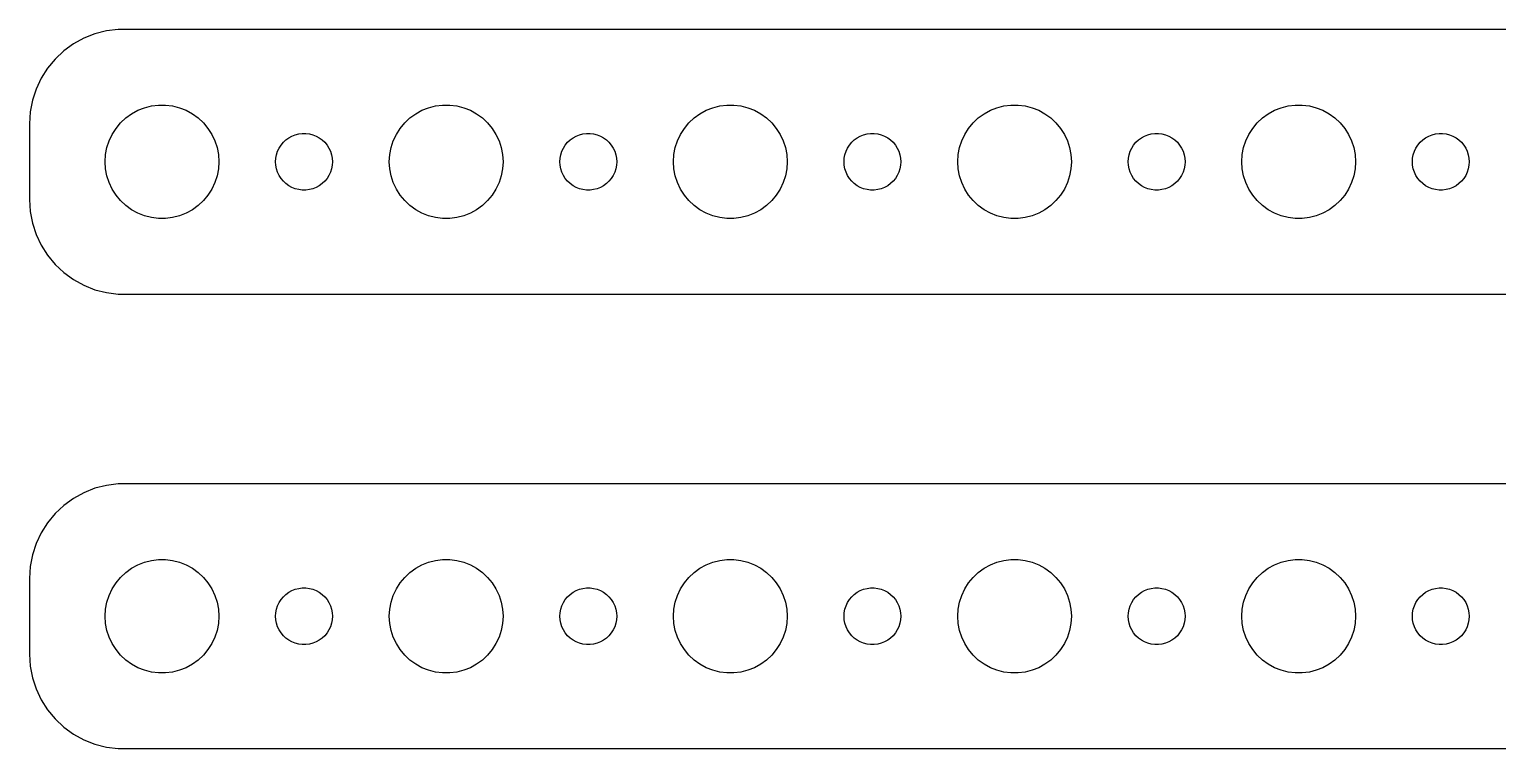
# Model space of a CAD drawing. Header units: metres. Extents: x -157 to 157, y 17 to 55.
# Drawn here: x -157 to -79.5, y 17 to 55 of the extents above; entities that cross this region are included whole.
import ezdxf

# ---------------------------------------------------------------- set-up
doc = ezdxf.new("R2010")
doc.units = ezdxf.units.M

msp = doc.modelspace()

# ---------------------------------------------------------------- linework, layer by layer
for p, q in [((-154.129, 54.5241), (-154.679, 54.2216)), ((-153.545, 54.7553), (-154.129, 54.5241)), ((-152.937, 54.9114), (-153.545, 54.7553)), ((-152.314, 54.9901), (-152.937, 54.9114)), ((152.314, 54.9901), (-152.314, 54.9901)), ((-155.187, 53.8526), (-155.645, 53.4227)), ((-154.679, 54.2216), (-155.187, 53.8526)), ((-156.045, 52.9389), (-156.382, 52.4088)), ((-155.645, 53.4227), (-156.045, 52.9389)), ((-156.382, 52.4088), (-156.649, 51.8406)), ((-156.843, 51.2434), (-156.961, 50.6267)), ((-156.649, 51.8406), (-156.843, 51.2434)), ((-156.961, 50.6267), (-157, 50)), ((-151.912, 50.3115), (-151.607, 50.533)), ((-151.607, 50.533), (-151.277, 50.7145)), ((-151.277, 50.7145), (-150.927, 50.8532)), ((-150.927, 50.8532), (-150.562, 50.9469)), ((-150.562, 50.9469), (-150.188, 50.9941)), ((-150.188, 50.9941), (-149.812, 50.9941)), ((-149.812, 50.9941), (-149.438, 50.9469)), ((-149.438, 50.9469), (-149.073, 50.8532)), ((-149.073, 50.8532), (-148.723, 50.7145)), ((-148.723, 50.7145), (-148.393, 50.533)), ((-148.393, 50.533), (-148.088, 50.3115)), ((-136.912, 50.3115), (-136.607, 50.533)), ((-136.607, 50.533), (-136.277, 50.7145)), ((-136.277, 50.7145), (-135.927, 50.8532)), ((-135.927, 50.8532), (-135.562, 50.9469)), ((-135.562, 50.9469), (-135.188, 50.9941)), ((-135.188, 50.9941), (-134.812, 50.9941)), ((-134.812, 50.9941), (-134.438, 50.9469)), ((-134.438, 50.9469), (-134.073, 50.8532)), ((-134.073, 50.8532), (-133.723, 50.7145)), ((-133.723, 50.7145), (-133.393, 50.533)), ((-133.393, 50.533), (-133.088, 50.3115)), ((-121.912, 50.3115), (-121.607, 50.533)), ((-121.607, 50.533), (-121.277, 50.7145)), ((-121.277, 50.7145), (-120.927, 50.8532)), ((-120.927, 50.8532), (-120.562, 50.9469)), ((-120.562, 50.9469), (-120.188, 50.9941)), ((-120.188, 50.9941), (-119.812, 50.9941)), ((-119.812, 50.9941), (-119.438, 50.9469)), ((-119.438, 50.9469), (-119.073, 50.8532)), ((-119.073, 50.8532), (-118.723, 50.7145)), ((-118.723, 50.7145), (-118.393, 50.533)), ((-118.393, 50.533), (-118.088, 50.3115)), ((-106.912, 50.3115), (-106.607, 50.533)), ((-106.607, 50.533), (-106.277, 50.7145)), ((-106.277, 50.7145), (-105.927, 50.8532)), ((-105.927, 50.8532), (-105.562, 50.9469)), ((-105.562, 50.9469), (-105.188, 50.9941)), ((-105.188, 50.9941), (-104.812, 50.9941)), ((-104.812, 50.9941), (-104.438, 50.9469)), ((-104.438, 50.9469), (-104.073, 50.8532)), ((-104.073, 50.8532), (-103.723, 50.7145)), ((-103.723, 50.7145), (-103.393, 50.533)), ((-103.393, 50.533), (-103.088, 50.3115)), ((-91.9123, 50.3115), (-91.6075, 50.533)), ((-91.6075, 50.533), (-91.2773, 50.7145)), ((-91.2773, 50.7145), (-90.927, 50.8532)), ((-90.927, 50.8532), (-90.5621, 50.9469)), ((-90.5621, 50.9469), (-90.1884, 50.9941)), ((-90.1884, 50.9941), (-89.8116, 50.9941)), ((-89.8116, 50.9941), (-89.4379, 50.9469)), ((-89.4379, 50.9469), (-89.073, 50.8532)), ((-89.073, 50.8532), (-88.7227, 50.7145)), ((-88.7227, 50.7145), (-88.3925, 50.533)), ((-88.3925, 50.533), (-88.0877, 50.3115)), ((-157, 50), (-157, 46)), ((-152.629, 49.4453), (-152.427, 49.7634)), ((-152.427, 49.7634), (-152.187, 50.0536)), ((-152.187, 50.0536), (-151.912, 50.3115)), ((-148.088, 50.3115), (-147.813, 50.0536)), ((-147.813, 50.0536), (-147.573, 49.7634)), ((-147.573, 49.7634), (-147.371, 49.4453)), ((-137.629, 49.4453), (-137.427, 49.7634)), ((-137.427, 49.7634), (-137.187, 50.0536)), ((-137.187, 50.0536), (-136.912, 50.3115)), ((-133.088, 50.3115), (-132.813, 50.0536)), ((-132.813, 50.0536), (-132.573, 49.7634)), ((-132.573, 49.7634), (-132.371, 49.4453)), ((-122.629, 49.4453), (-122.427, 49.7634)), ((-122.427, 49.7634), (-122.187, 50.0536)), ((-122.187, 50.0536), (-121.912, 50.3115)), ((-118.088, 50.3115), (-117.813, 50.0536)), ((-117.813, 50.0536), (-117.573, 49.7634)), ((-117.573, 49.7634), (-117.371, 49.4453)), ((-107.629, 49.4453), (-107.427, 49.7634)), ((-107.427, 49.7634), (-107.187, 50.0536)), ((-107.187, 50.0536), (-106.912, 50.3115)), ((-103.088, 50.3115), (-102.813, 50.0536)), ((-102.813, 50.0536), (-102.573, 49.7634)), ((-102.573, 49.7634), (-102.371, 49.4453)), ((-92.6289, 49.4453), (-92.427, 49.7634)), ((-92.427, 49.7634), (-92.1869, 50.0536)), ((-92.1869, 50.0536), (-91.9123, 50.3115)), ((-88.0877, 50.3115), (-87.8131, 50.0536)), ((-87.8131, 50.0536), (-87.573, 49.7634)), ((-87.573, 49.7634), (-87.3711, 49.4453)), ((-152.906, 48.7461), (-152.789, 49.1044)), ((-152.789, 49.1044), (-152.629, 49.4453)), ((-147.371, 49.4453), (-147.211, 49.1044)), ((-147.211, 49.1044), (-147.094, 48.7461)), ((-143.814, 48.7226), (-143.714, 48.8817)), ((-143.714, 48.8817), (-143.593, 49.0268)), ((-143.593, 49.0268), (-143.456, 49.1558)), ((-143.456, 49.1558), (-143.304, 49.2665)), ((-143.304, 49.2665), (-143.139, 49.3572)), ((-143.139, 49.3572), (-142.964, 49.4266)), ((-142.964, 49.4266), (-142.781, 49.4734)), ((-142.781, 49.4734), (-142.594, 49.497)), ((-142.594, 49.497), (-142.406, 49.497)), ((-142.406, 49.497), (-142.219, 49.4734)), ((-142.219, 49.4734), (-142.036, 49.4266)), ((-142.036, 49.4266), (-141.861, 49.3572)), ((-141.861, 49.3572), (-141.696, 49.2665)), ((-141.696, 49.2665), (-141.544, 49.1558)), ((-141.544, 49.1558), (-141.407, 49.0268)), ((-141.407, 49.0268), (-141.286, 48.8817)), ((-141.286, 48.8817), (-141.186, 48.7226)), ((-137.906, 48.7461), (-137.789, 49.1044)), ((-137.789, 49.1044), (-137.629, 49.4453)), ((-132.371, 49.4453), (-132.211, 49.1044)), ((-132.211, 49.1044), (-132.094, 48.7461)), ((-128.814, 48.7226), (-128.714, 48.8817)), ((-128.714, 48.8817), (-128.593, 49.0268)), ((-128.593, 49.0268), (-128.456, 49.1558)), ((-128.456, 49.1558), (-128.304, 49.2665)), ((-128.304, 49.2665), (-128.139, 49.3572)), ((-128.139, 49.3572), (-127.964, 49.4266)), ((-127.964, 49.4266), (-127.781, 49.4734)), ((-127.781, 49.4734), (-127.594, 49.497)), ((-127.594, 49.497), (-127.406, 49.497)), ((-127.406, 49.497), (-127.219, 49.4734)), ((-127.219, 49.4734), (-127.036, 49.4266)), ((-127.036, 49.4266), (-126.861, 49.3572)), ((-126.861, 49.3572), (-126.696, 49.2665)), ((-126.696, 49.2665), (-126.544, 49.1558)), ((-126.544, 49.1558), (-126.407, 49.0268)), ((-126.407, 49.0268), (-126.286, 48.8817)), ((-126.286, 48.8817), (-126.186, 48.7226)), ((-122.906, 48.7461), (-122.789, 49.1044)), ((-122.789, 49.1044), (-122.629, 49.4453)), ((-117.371, 49.4453), (-117.211, 49.1044)), ((-117.211, 49.1044), (-117.094, 48.7461)), ((-113.814, 48.7226), (-113.714, 48.8817)), ((-113.714, 48.8817), (-113.593, 49.0268)), ((-113.593, 49.0268), (-113.456, 49.1558)), ((-113.456, 49.1558), (-113.304, 49.2665)), ((-113.304, 49.2665), (-113.139, 49.3572)), ((-113.139, 49.3572), (-112.964, 49.4266)), ((-112.964, 49.4266), (-112.781, 49.4734)), ((-112.781, 49.4734), (-112.594, 49.497)), ((-112.594, 49.497), (-112.406, 49.497)), ((-112.406, 49.497), (-112.219, 49.4734)), ((-112.219, 49.4734), (-112.036, 49.4266)), ((-112.036, 49.4266), (-111.861, 49.3572)), ((-111.861, 49.3572), (-111.696, 49.2665)), ((-111.696, 49.2665), (-111.544, 49.1558)), ((-111.544, 49.1558), (-111.407, 49.0268)), ((-111.407, 49.0268), (-111.286, 48.8817)), ((-111.286, 48.8817), (-111.186, 48.7226)), ((-107.906, 48.7461), (-107.789, 49.1044)), ((-107.789, 49.1044), (-107.629, 49.4453)), ((-102.371, 49.4453), (-102.211, 49.1044)), ((-102.211, 49.1044), (-102.094, 48.7461)), ((-98.8145, 48.7226), (-98.7135, 48.8817)), ((-98.7135, 48.8817), (-98.5934, 49.0268)), ((-98.5934, 49.0268), (-98.4561, 49.1558)), ((-98.4561, 49.1558), (-98.3037, 49.2665)), ((-98.3037, 49.2665), (-98.1387, 49.3572)), ((-98.1387, 49.3572), (-97.9635, 49.4266)), ((-97.9635, 49.4266), (-97.7811, 49.4734)), ((-97.7811, 49.4734), (-97.5942, 49.497)), ((-97.5942, 49.497), (-97.4058, 49.497)), ((-97.4058, 49.497), (-97.2189, 49.4734)), ((-97.2189, 49.4734), (-97.0365, 49.4266)), ((-97.0365, 49.4266), (-96.8613, 49.3572)), ((-96.8613, 49.3572), (-96.6963, 49.2665)), ((-96.6963, 49.2665), (-96.5439, 49.1558)), ((-96.5439, 49.1558), (-96.4065, 49.0268)), ((-96.4065, 49.0268), (-96.2865, 48.8817)), ((-96.2865, 48.8817), (-96.1855, 48.7226)), ((-92.9057, 48.7461), (-92.7893, 49.1044)), ((-92.7893, 49.1044), (-92.6289, 49.4453)), ((-87.3711, 49.4453), (-87.2107, 49.1044)), ((-87.2107, 49.1044), (-87.0943, 48.7461)), ((-83.8145, 48.7226), (-83.7135, 48.8817)), ((-83.7135, 48.8817), (-83.5934, 49.0268)), ((-83.5934, 49.0268), (-83.4561, 49.1558)), ((-83.4561, 49.1558), (-83.3037, 49.2665)), ((-83.3037, 49.2665), (-83.1387, 49.3572)), ((-83.1387, 49.3572), (-82.9635, 49.4266)), ((-82.9635, 49.4266), (-82.7811, 49.4734)), ((-82.7811, 49.4734), (-82.5942, 49.497)), ((-82.5942, 49.497), (-82.4058, 49.497)), ((-82.4058, 49.497), (-82.2189, 49.4734)), ((-82.2189, 49.4734), (-82.0365, 49.4266)), ((-82.0365, 49.4266), (-81.8613, 49.3572)), ((-81.8613, 49.3572), (-81.6963, 49.2665)), ((-81.6963, 49.2665), (-81.5439, 49.1558)), ((-81.5439, 49.1558), (-81.4065, 49.0268)), ((-81.4065, 49.0268), (-81.2865, 48.8817)), ((-81.2865, 48.8817), (-81.1855, 48.7226)), ((-153, 48), (-152.976, 48.376)), ((-152.976, 48.376), (-152.906, 48.7461)), ((-147.094, 48.7461), (-147.024, 48.376)), ((-147.024, 48.376), (-147, 48)), ((-144, 48), (-143.988, 48.188)), ((-143.988, 48.188), (-143.953, 48.373)), ((-143.953, 48.373), (-143.895, 48.5522)), ((-143.895, 48.5522), (-143.814, 48.7226)), ((-141.186, 48.7226), (-141.105, 48.5522)), ((-141.105, 48.5522), (-141.047, 48.373)), ((-141.047, 48.373), (-141.012, 48.188)), ((-141.012, 48.188), (-141, 48)), ((-138, 48), (-137.976, 48.376)), ((-137.976, 48.376), (-137.906, 48.7461)), ((-132.094, 48.7461), (-132.024, 48.376)), ((-132.024, 48.376), (-132, 48)), ((-129, 48), (-128.988, 48.188)), ((-128.988, 48.188), (-128.953, 48.373)), ((-128.953, 48.373), (-128.895, 48.5522)), ((-128.895, 48.5522), (-128.814, 48.7226)), ((-126.186, 48.7226), (-126.105, 48.5522)), ((-126.105, 48.5522), (-126.047, 48.373)), ((-126.047, 48.373), (-126.012, 48.188)), ((-126.012, 48.188), (-126, 48)), ((-123, 48), (-122.976, 48.376)), ((-122.976, 48.376), (-122.906, 48.7461)), ((-117.094, 48.7461), (-117.024, 48.376)), ((-117.024, 48.376), (-117, 48)), ((-114, 48), (-113.988, 48.188)), ((-113.988, 48.188), (-113.953, 48.373)), ((-113.953, 48.373), (-113.895, 48.5522)), ((-113.895, 48.5522), (-113.814, 48.7226)), ((-111.186, 48.7226), (-111.105, 48.5522)), ((-111.105, 48.5522), (-111.047, 48.373)), ((-111.047, 48.373), (-111.012, 48.188)), ((-111.012, 48.188), (-111, 48)), ((-108, 48), (-107.976, 48.376)), ((-107.976, 48.376), (-107.906, 48.7461)), ((-102.094, 48.7461), (-102.024, 48.376)), ((-102.024, 48.376), (-102, 48)), ((-99, 48), (-98.9882, 48.188)), ((-98.9882, 48.188), (-98.9529, 48.373)), ((-98.9529, 48.373), (-98.8947, 48.5522)), ((-98.8947, 48.5522), (-98.8145, 48.7226)), ((-96.1855, 48.7226), (-96.1053, 48.5522)), ((-96.1053, 48.5522), (-96.0471, 48.373)), ((-96.0471, 48.373), (-96.0118, 48.188)), ((-96.0118, 48.188), (-96, 48)), ((-93, 48), (-92.9763, 48.376)), ((-92.9763, 48.376), (-92.9057, 48.7461)), ((-87.0943, 48.7461), (-87.0237, 48.376)), ((-87.0237, 48.376), (-87, 48)), ((-84, 48), (-83.9882, 48.188)), ((-83.9882, 48.188), (-83.9529, 48.373)), ((-83.9529, 48.373), (-83.8947, 48.5522)), ((-83.8947, 48.5522), (-83.8145, 48.7226)), ((-81.1855, 48.7226), (-81.1053, 48.5522)), ((-81.1053, 48.5522), (-81.0471, 48.373)), ((-81.0471, 48.373), (-81.0118, 48.188)), ((-81.0118, 48.188), (-81, 48)), ((-152.976, 47.624), (-153, 48)), ((-152.906, 47.2539), (-152.976, 47.624)), ((-147.024, 47.624), (-147.094, 47.2539)), ((-147, 48), (-147.024, 47.624)), ((-143.988, 47.812), (-144, 48)), ((-143.953, 47.627), (-143.988, 47.812)), ((-143.895, 47.4478), (-143.953, 47.627)), ((-143.814, 47.2774), (-143.895, 47.4478)), ((-143.714, 47.1183), (-143.814, 47.2774)), ((-141.186, 47.2774), (-141.286, 47.1183)), ((-141.105, 47.4478), (-141.186, 47.2774)), ((-141.047, 47.627), (-141.105, 47.4478)), ((-141.012, 47.812), (-141.047, 47.627)), ((-141, 48), (-141.012, 47.812)), ((-137.976, 47.624), (-138, 48)), ((-137.906, 47.2539), (-137.976, 47.624)), ((-132.024, 47.624), (-132.094, 47.2539)), ((-132, 48), (-132.024, 47.624)), ((-128.988, 47.812), (-129, 48)), ((-128.953, 47.627), (-128.988, 47.812)), ((-128.895, 47.4478), (-128.953, 47.627)), ((-128.814, 47.2774), (-128.895, 47.4478)), ((-128.714, 47.1183), (-128.814, 47.2774)), ((-126.186, 47.2774), (-126.286, 47.1183)), ((-126.105, 47.4478), (-126.186, 47.2774)), ((-126.047, 47.627), (-126.105, 47.4478)), ((-126.012, 47.812), (-126.047, 47.627)), ((-126, 48), (-126.012, 47.812)), ((-122.976, 47.624), (-123, 48)), ((-122.906, 47.2539), (-122.976, 47.624)), ((-117.024, 47.624), (-117.094, 47.2539)), ((-117, 48), (-117.024, 47.624)), ((-113.988, 47.812), (-114, 48)), ((-113.953, 47.627), (-113.988, 47.812)), ((-113.895, 47.4478), (-113.953, 47.627)), ((-113.814, 47.2774), (-113.895, 47.4478)), ((-113.714, 47.1183), (-113.814, 47.2774)), ((-111.186, 47.2774), (-111.286, 47.1183)), ((-111.105, 47.4478), (-111.186, 47.2774)), ((-111.047, 47.627), (-111.105, 47.4478)), ((-111.012, 47.812), (-111.047, 47.627)), ((-111, 48), (-111.012, 47.812)), ((-107.976, 47.624), (-108, 48)), ((-107.906, 47.2539), (-107.976, 47.624)), ((-102.024, 47.624), (-102.094, 47.2539)), ((-102, 48), (-102.024, 47.624)), ((-98.9882, 47.812), (-99, 48)), ((-98.9529, 47.627), (-98.9882, 47.812)), ((-98.8947, 47.4478), (-98.9529, 47.627)), ((-98.8145, 47.2774), (-98.8947, 47.4478)), ((-98.7135, 47.1183), (-98.8145, 47.2774)), ((-96.1855, 47.2774), (-96.2865, 47.1183)), ((-96.1053, 47.4478), (-96.1855, 47.2774)), ((-96.0471, 47.627), (-96.1053, 47.4478)), ((-96.0118, 47.812), (-96.0471, 47.627)), ((-96, 48), (-96.0118, 47.812)), ((-92.9763, 47.624), (-93, 48)), ((-92.9057, 47.2539), (-92.9763, 47.624)), ((-87.0237, 47.624), (-87.0943, 47.2539)), ((-87, 48), (-87.0237, 47.624)), ((-83.9882, 47.812), (-84, 48)), ((-83.9529, 47.627), (-83.9882, 47.812)), ((-83.8947, 47.4478), (-83.9529, 47.627)), ((-83.8145, 47.2774), (-83.8947, 47.4478)), ((-83.7135, 47.1183), (-83.8145, 47.2774)), ((-81.1855, 47.2774), (-81.2865, 47.1183)), ((-81.1053, 47.4478), (-81.1855, 47.2774)), ((-81.0471, 47.627), (-81.1053, 47.4478)), ((-81.0118, 47.812), (-81.0471, 47.627)), ((-81, 48), (-81.0118, 47.812)), ((-152.789, 46.8956), (-152.906, 47.2539)), ((-152.629, 46.5547), (-152.789, 46.8956)), ((-152.427, 46.2366), (-152.629, 46.5547)), ((-147.371, 46.5547), (-147.573, 46.2366)), ((-147.211, 46.8956), (-147.371, 46.5547)), ((-147.094, 47.2539), (-147.211, 46.8956)), ((-143.593, 46.9732), (-143.714, 47.1183)), ((-143.456, 46.8442), (-143.593, 46.9732)), ((-143.304, 46.7335), (-143.456, 46.8442)), ((-143.139, 46.6428), (-143.304, 46.7335)), ((-142.964, 46.5734), (-143.139, 46.6428)), ((-142.781, 46.5266), (-142.964, 46.5734)), ((-142.594, 46.503), (-142.781, 46.5266)), ((-142.406, 46.503), (-142.594, 46.503)), ((-142.219, 46.5266), (-142.406, 46.503)), ((-142.036, 46.5734), (-142.219, 46.5266)), ((-141.861, 46.6428), (-142.036, 46.5734)), ((-141.696, 46.7335), (-141.861, 46.6428)), ((-141.544, 46.8442), (-141.696, 46.7335)), ((-141.407, 46.9732), (-141.544, 46.8442)), ((-141.286, 47.1183), (-141.407, 46.9732)), ((-137.789, 46.8956), (-137.906, 47.2539)), ((-137.629, 46.5547), (-137.789, 46.8956)), ((-137.427, 46.2366), (-137.629, 46.5547)), ((-132.371, 46.5547), (-132.573, 46.2366)), ((-132.211, 46.8956), (-132.371, 46.5547)), ((-132.094, 47.2539), (-132.211, 46.8956)), ((-128.593, 46.9732), (-128.714, 47.1183)), ((-128.456, 46.8442), (-128.593, 46.9732)), ((-128.304, 46.7335), (-128.456, 46.8442)), ((-128.139, 46.6428), (-128.304, 46.7335)), ((-127.964, 46.5734), (-128.139, 46.6428)), ((-127.781, 46.5266), (-127.964, 46.5734)), ((-127.594, 46.503), (-127.781, 46.5266)), ((-127.406, 46.503), (-127.594, 46.503)), ((-127.219, 46.5266), (-127.406, 46.503)), ((-127.036, 46.5734), (-127.219, 46.5266)), ((-126.861, 46.6428), (-127.036, 46.5734)), ((-126.696, 46.7335), (-126.861, 46.6428)), ((-126.544, 46.8442), (-126.696, 46.7335)), ((-126.407, 46.9732), (-126.544, 46.8442)), ((-126.286, 47.1183), (-126.407, 46.9732)), ((-122.789, 46.8956), (-122.906, 47.2539)), ((-122.629, 46.5547), (-122.789, 46.8956)), ((-122.427, 46.2366), (-122.629, 46.5547)), ((-117.371, 46.5547), (-117.573, 46.2366)), ((-117.211, 46.8956), (-117.371, 46.5547)), ((-117.094, 47.2539), (-117.211, 46.8956)), ((-113.593, 46.9732), (-113.714, 47.1183)), ((-113.456, 46.8442), (-113.593, 46.9732)), ((-113.304, 46.7335), (-113.456, 46.8442)), ((-113.139, 46.6428), (-113.304, 46.7335)), ((-112.964, 46.5734), (-113.139, 46.6428)), ((-112.781, 46.5266), (-112.964, 46.5734)), ((-112.594, 46.503), (-112.781, 46.5266)), ((-112.406, 46.503), (-112.594, 46.503)), ((-112.219, 46.5266), (-112.406, 46.503)), ((-112.036, 46.5734), (-112.219, 46.5266)), ((-111.861, 46.6428), (-112.036, 46.5734)), ((-111.696, 46.7335), (-111.861, 46.6428)), ((-111.544, 46.8442), (-111.696, 46.7335)), ((-111.407, 46.9732), (-111.544, 46.8442)), ((-111.286, 47.1183), (-111.407, 46.9732)), ((-107.789, 46.8956), (-107.906, 47.2539)), ((-107.629, 46.5547), (-107.789, 46.8956)), ((-107.427, 46.2366), (-107.629, 46.5547)), ((-102.371, 46.5547), (-102.573, 46.2366)), ((-102.211, 46.8956), (-102.371, 46.5547)), ((-102.094, 47.2539), (-102.211, 46.8956)), ((-98.5934, 46.9732), (-98.7135, 47.1183)), ((-98.4561, 46.8442), (-98.5934, 46.9732)), ((-98.3037, 46.7335), (-98.4561, 46.8442)), ((-98.1387, 46.6428), (-98.3037, 46.7335)), ((-97.9635, 46.5734), (-98.1387, 46.6428)), ((-97.7811, 46.5266), (-97.9635, 46.5734)), ((-97.5942, 46.503), (-97.7811, 46.5266)), ((-97.4058, 46.503), (-97.5942, 46.503)), ((-97.2189, 46.5266), (-97.4058, 46.503)), ((-97.0365, 46.5734), (-97.2189, 46.5266)), ((-96.8613, 46.6428), (-97.0365, 46.5734)), ((-96.6963, 46.7335), (-96.8613, 46.6428)), ((-96.5439, 46.8442), (-96.6963, 46.7335)), ((-96.4065, 46.9732), (-96.5439, 46.8442)), ((-96.2865, 47.1183), (-96.4065, 46.9732)), ((-92.7893, 46.8956), (-92.9057, 47.2539)), ((-92.6289, 46.5547), (-92.7893, 46.8956)), ((-92.427, 46.2366), (-92.6289, 46.5547)), ((-87.3711, 46.5547), (-87.573, 46.2366)), ((-87.2107, 46.8956), (-87.3711, 46.5547)), ((-87.0943, 47.2539), (-87.2107, 46.8956)), ((-83.5934, 46.9732), (-83.7135, 47.1183)), ((-83.4561, 46.8442), (-83.5934, 46.9732)), ((-83.3037, 46.7335), (-83.4561, 46.8442)), ((-83.1387, 46.6428), (-83.3037, 46.7335)), ((-82.9635, 46.5734), (-83.1387, 46.6428)), ((-82.7811, 46.5266), (-82.9635, 46.5734)), ((-82.5942, 46.503), (-82.7811, 46.5266)), ((-82.4058, 46.503), (-82.5942, 46.503)), ((-82.2189, 46.5266), (-82.4058, 46.503)), ((-82.0365, 46.5734), (-82.2189, 46.5266)), ((-81.8613, 46.6428), (-82.0365, 46.5734)), ((-81.6963, 46.7335), (-81.8613, 46.6428)), ((-81.5439, 46.8442), (-81.6963, 46.7335)), ((-81.4065, 46.9732), (-81.5439, 46.8442)), ((-81.2865, 47.1183), (-81.4065, 46.9732)), ((-157, 46), (-156.961, 45.3733)), ((-152.187, 45.9464), (-152.427, 46.2366)), ((-151.912, 45.6885), (-152.187, 45.9464)), ((-147.813, 45.9464), (-148.088, 45.6885)), ((-147.573, 46.2366), (-147.813, 45.9464)), ((-137.187, 45.9464), (-137.427, 46.2366)), ((-136.912, 45.6885), (-137.187, 45.9464)), ((-132.813, 45.9464), (-133.088, 45.6885)), ((-132.573, 46.2366), (-132.813, 45.9464)), ((-122.187, 45.9464), (-122.427, 46.2366)), ((-121.912, 45.6885), (-122.187, 45.9464)), ((-117.813, 45.9464), (-118.088, 45.6885)), ((-117.573, 46.2366), (-117.813, 45.9464)), ((-107.187, 45.9464), (-107.427, 46.2366)), ((-106.912, 45.6885), (-107.187, 45.9464)), ((-102.813, 45.9464), (-103.088, 45.6885)), ((-102.573, 46.2366), (-102.813, 45.9464)), ((-92.1869, 45.9464), (-92.427, 46.2366)), ((-91.9123, 45.6885), (-92.1869, 45.9464)), ((-87.8131, 45.9464), (-88.0877, 45.6885)), ((-87.573, 46.2366), (-87.8131, 45.9464)), ((-156.961, 45.3733), (-156.843, 44.7566)), ((-151.607, 45.467), (-151.912, 45.6885)), ((-151.277, 45.2855), (-151.607, 45.467)), ((-150.927, 45.1468), (-151.277, 45.2855)), ((-150.562, 45.0531), (-150.927, 45.1468)), ((-150.188, 45.0059), (-150.562, 45.0531)), ((-149.812, 45.0059), (-150.188, 45.0059)), ((-149.438, 45.0531), (-149.812, 45.0059)), ((-149.073, 45.1468), (-149.438, 45.0531)), ((-148.723, 45.2855), (-149.073, 45.1468)), ((-148.393, 45.467), (-148.723, 45.2855)), ((-148.088, 45.6885), (-148.393, 45.467)), ((-136.607, 45.467), (-136.912, 45.6885)), ((-136.277, 45.2855), (-136.607, 45.467)), ((-135.927, 45.1468), (-136.277, 45.2855)), ((-135.562, 45.0531), (-135.927, 45.1468)), ((-135.188, 45.0059), (-135.562, 45.0531)), ((-134.812, 45.0059), (-135.188, 45.0059)), ((-134.438, 45.0531), (-134.812, 45.0059)), ((-134.073, 45.1468), (-134.438, 45.0531)), ((-133.723, 45.2855), (-134.073, 45.1468)), ((-133.393, 45.467), (-133.723, 45.2855)), ((-133.088, 45.6885), (-133.393, 45.467)), ((-121.607, 45.467), (-121.912, 45.6885)), ((-121.277, 45.2855), (-121.607, 45.467)), ((-120.927, 45.1468), (-121.277, 45.2855)), ((-120.562, 45.0531), (-120.927, 45.1468)), ((-120.188, 45.0059), (-120.562, 45.0531)), ((-119.812, 45.0059), (-120.188, 45.0059)), ((-119.438, 45.0531), (-119.812, 45.0059)), ((-119.073, 45.1468), (-119.438, 45.0531)), ((-118.723, 45.2855), (-119.073, 45.1468)), ((-118.393, 45.467), (-118.723, 45.2855)), ((-118.088, 45.6885), (-118.393, 45.467)), ((-106.607, 45.467), (-106.912, 45.6885)), ((-106.277, 45.2855), (-106.607, 45.467)), ((-105.927, 45.1468), (-106.277, 45.2855)), ((-105.562, 45.0531), (-105.927, 45.1468)), ((-105.188, 45.0059), (-105.562, 45.0531)), ((-104.812, 45.0059), (-105.188, 45.0059)), ((-104.438, 45.0531), (-104.812, 45.0059)), ((-104.073, 45.1468), (-104.438, 45.0531)), ((-103.723, 45.2855), (-104.073, 45.1468)), ((-103.393, 45.467), (-103.723, 45.2855)), ((-103.088, 45.6885), (-103.393, 45.467)), ((-91.6075, 45.467), (-91.9123, 45.6885)), ((-91.2773, 45.2855), (-91.6075, 45.467)), ((-90.927, 45.1468), (-91.2773, 45.2855)), ((-90.5621, 45.0531), (-90.927, 45.1468)), ((-90.1884, 45.0059), (-90.5621, 45.0531)), ((-89.8116, 45.0059), (-90.1884, 45.0059)), ((-89.4379, 45.0531), (-89.8116, 45.0059)), ((-89.073, 45.1468), (-89.4379, 45.0531)), ((-88.7227, 45.2855), (-89.073, 45.1468)), ((-88.3925, 45.467), (-88.7227, 45.2855)), ((-88.0877, 45.6885), (-88.3925, 45.467)), ((-156.843, 44.7566), (-156.649, 44.1594)), ((-156.649, 44.1594), (-156.382, 43.5912)), ((-156.382, 43.5912), (-156.045, 43.0611)), ((-156.045, 43.0611), (-155.645, 42.5773)), ((-155.645, 42.5773), (-155.187, 42.1474)), ((-155.187, 42.1474), (-154.679, 41.7784)), ((-154.679, 41.7784), (-154.129, 41.4759)), ((-154.129, 41.4759), (-153.545, 41.2447)), ((-153.545, 41.2447), (-152.937, 41.0886)), ((-152.937, 41.0886), (-152.314, 41.0099)), ((-152.314, 41.0099), (152.314, 41.0099)), ((-154.129, 30.5241), (-154.679, 30.2216)), ((-153.545, 30.7553), (-154.129, 30.5241)), ((-152.937, 30.9114), (-153.545, 30.7553)), ((-152.314, 30.9901), (-152.937, 30.9114)), ((152.314, 30.9901), (-152.314, 30.9901)), ((-155.187, 29.8526), (-155.645, 29.4227)), ((-154.679, 30.2216), (-155.187, 29.8526)), ((-156.045, 28.9389), (-156.382, 28.4088)), ((-155.645, 29.4227), (-156.045, 28.9389)), ((-156.382, 28.4088), (-156.649, 27.8406)), ((-156.843, 27.2434), (-156.961, 26.6267)), ((-156.649, 27.8406), (-156.843, 27.2434)), ((-156.961, 26.6267), (-157, 26)), ((-151.912, 26.3115), (-151.607, 26.533)), ((-151.607, 26.533), (-151.277, 26.7145)), ((-151.277, 26.7145), (-150.927, 26.8532)), ((-150.927, 26.8532), (-150.562, 26.9469)), ((-150.562, 26.9469), (-150.188, 26.9941)), ((-150.188, 26.9941), (-149.812, 26.9941)), ((-149.812, 26.9941), (-149.438, 26.9469)), ((-149.438, 26.9469), (-149.073, 26.8532)), ((-149.073, 26.8532), (-148.723, 26.7145)), ((-148.723, 26.7145), (-148.393, 26.533)), ((-148.393, 26.533), (-148.088, 26.3115)), ((-136.912, 26.3115), (-136.607, 26.533)), ((-136.607, 26.533), (-136.277, 26.7145)), ((-136.277, 26.7145), (-135.927, 26.8532)), ((-135.927, 26.8532), (-135.562, 26.9469)), ((-135.562, 26.9469), (-135.188, 26.9941)), ((-135.188, 26.9941), (-134.812, 26.9941)), ((-134.812, 26.9941), (-134.438, 26.9469)), ((-134.438, 26.9469), (-134.073, 26.8532)), ((-134.073, 26.8532), (-133.723, 26.7145)), ((-133.723, 26.7145), (-133.393, 26.533)), ((-133.393, 26.533), (-133.088, 26.3115)), ((-121.912, 26.3115), (-121.607, 26.533)), ((-121.607, 26.533), (-121.277, 26.7145)), ((-121.277, 26.7145), (-120.927, 26.8532)), ((-120.927, 26.8532), (-120.562, 26.9469)), ((-120.562, 26.9469), (-120.188, 26.9941)), ((-120.188, 26.9941), (-119.812, 26.9941)), ((-119.812, 26.9941), (-119.438, 26.9469)), ((-119.438, 26.9469), (-119.073, 26.8532)), ((-119.073, 26.8532), (-118.723, 26.7145)), ((-118.723, 26.7145), (-118.393, 26.533)), ((-118.393, 26.533), (-118.088, 26.3115)), ((-106.912, 26.3115), (-106.607, 26.533)), ((-106.607, 26.533), (-106.277, 26.7145)), ((-106.277, 26.7145), (-105.927, 26.8532)), ((-105.927, 26.8532), (-105.562, 26.9469)), ((-105.562, 26.9469), (-105.188, 26.9941)), ((-105.188, 26.9941), (-104.812, 26.9941)), ((-104.812, 26.9941), (-104.438, 26.9469)), ((-104.438, 26.9469), (-104.073, 26.8532)), ((-104.073, 26.8532), (-103.723, 26.7145)), ((-103.723, 26.7145), (-103.393, 26.533)), ((-103.393, 26.533), (-103.088, 26.3115)), ((-91.9123, 26.3115), (-91.6075, 26.533)), ((-91.6075, 26.533), (-91.2773, 26.7145)), ((-91.2773, 26.7145), (-90.927, 26.8532)), ((-90.927, 26.8532), (-90.5621, 26.9469)), ((-90.5621, 26.9469), (-90.1884, 26.9941)), ((-90.1884, 26.9941), (-89.8116, 26.9941)), ((-89.8116, 26.9941), (-89.4379, 26.9469)), ((-89.4379, 26.9469), (-89.073, 26.8532)), ((-89.073, 26.8532), (-88.7227, 26.7145)), ((-88.7227, 26.7145), (-88.3925, 26.533)), ((-88.3925, 26.533), (-88.0877, 26.3115)), ((-157, 26), (-157, 22)), ((-152.629, 25.4453), (-152.427, 25.7634)), ((-152.427, 25.7634), (-152.187, 26.0536)), ((-152.187, 26.0536), (-151.912, 26.3115)), ((-148.088, 26.3115), (-147.813, 26.0536)), ((-147.813, 26.0536), (-147.573, 25.7634)), ((-147.573, 25.7634), (-147.371, 25.4453)), ((-137.629, 25.4453), (-137.427, 25.7634)), ((-137.427, 25.7634), (-137.187, 26.0536)), ((-137.187, 26.0536), (-136.912, 26.3115)), ((-133.088, 26.3115), (-132.813, 26.0536)), ((-132.813, 26.0536), (-132.573, 25.7634)), ((-132.573, 25.7634), (-132.371, 25.4453)), ((-122.629, 25.4453), (-122.427, 25.7634)), ((-122.427, 25.7634), (-122.187, 26.0536)), ((-122.187, 26.0536), (-121.912, 26.3115)), ((-118.088, 26.3115), (-117.813, 26.0536)), ((-117.813, 26.0536), (-117.573, 25.7634)), ((-117.573, 25.7634), (-117.371, 25.4453)), ((-107.629, 25.4453), (-107.427, 25.7634)), ((-107.427, 25.7634), (-107.187, 26.0536)), ((-107.187, 26.0536), (-106.912, 26.3115)), ((-103.088, 26.3115), (-102.813, 26.0536)), ((-102.813, 26.0536), (-102.573, 25.7634)), ((-102.573, 25.7634), (-102.371, 25.4453)), ((-92.6289, 25.4453), (-92.427, 25.7634)), ((-92.427, 25.7634), (-92.1869, 26.0536)), ((-92.1869, 26.0536), (-91.9123, 26.3115)), ((-88.0877, 26.3115), (-87.8131, 26.0536)), ((-87.8131, 26.0536), (-87.573, 25.7634)), ((-87.573, 25.7634), (-87.3711, 25.4453)), ((-152.906, 24.7461), (-152.789, 25.1044)), ((-152.789, 25.1044), (-152.629, 25.4453)), ((-147.371, 25.4453), (-147.211, 25.1044)), ((-147.211, 25.1044), (-147.094, 24.7461)), ((-143.814, 24.7226), (-143.714, 24.8817)), ((-143.714, 24.8817), (-143.593, 25.0268)), ((-143.593, 25.0268), (-143.456, 25.1558)), ((-143.456, 25.1558), (-143.304, 25.2665)), ((-143.304, 25.2665), (-143.139, 25.3572)), ((-143.139, 25.3572), (-142.964, 25.4266)), ((-142.964, 25.4266), (-142.781, 25.4734)), ((-142.781, 25.4734), (-142.594, 25.497)), ((-142.594, 25.497), (-142.406, 25.497)), ((-142.406, 25.497), (-142.219, 25.4734)), ((-142.219, 25.4734), (-142.036, 25.4266)), ((-142.036, 25.4266), (-141.861, 25.3572)), ((-141.861, 25.3572), (-141.696, 25.2665)), ((-141.696, 25.2665), (-141.544, 25.1558)), ((-141.544, 25.1558), (-141.407, 25.0268)), ((-141.407, 25.0268), (-141.286, 24.8817)), ((-141.286, 24.8817), (-141.186, 24.7226)), ((-137.906, 24.7461), (-137.789, 25.1044)), ((-137.789, 25.1044), (-137.629, 25.4453)), ((-132.371, 25.4453), (-132.211, 25.1044)), ((-132.211, 25.1044), (-132.094, 24.7461)), ((-128.814, 24.7226), (-128.714, 24.8817)), ((-128.714, 24.8817), (-128.593, 25.0268)), ((-128.593, 25.0268), (-128.456, 25.1558)), ((-128.456, 25.1558), (-128.304, 25.2665)), ((-128.304, 25.2665), (-128.139, 25.3572)), ((-128.139, 25.3572), (-127.964, 25.4266)), ((-127.964, 25.4266), (-127.781, 25.4734)), ((-127.781, 25.4734), (-127.594, 25.497)), ((-127.594, 25.497), (-127.406, 25.497)), ((-127.406, 25.497), (-127.219, 25.4734)), ((-127.219, 25.4734), (-127.036, 25.4266)), ((-127.036, 25.4266), (-126.861, 25.3572)), ((-126.861, 25.3572), (-126.696, 25.2665)), ((-126.696, 25.2665), (-126.544, 25.1558)), ((-126.544, 25.1558), (-126.407, 25.0268)), ((-126.407, 25.0268), (-126.286, 24.8817)), ((-126.286, 24.8817), (-126.186, 24.7226)), ((-122.906, 24.7461), (-122.789, 25.1044)), ((-122.789, 25.1044), (-122.629, 25.4453)), ((-117.371, 25.4453), (-117.211, 25.1044)), ((-117.211, 25.1044), (-117.094, 24.7461)), ((-113.814, 24.7226), (-113.714, 24.8817)), ((-113.714, 24.8817), (-113.593, 25.0268)), ((-113.593, 25.0268), (-113.456, 25.1558)), ((-113.456, 25.1558), (-113.304, 25.2665)), ((-113.304, 25.2665), (-113.139, 25.3572)), ((-113.139, 25.3572), (-112.964, 25.4266)), ((-112.964, 25.4266), (-112.781, 25.4734)), ((-112.781, 25.4734), (-112.594, 25.497)), ((-112.594, 25.497), (-112.406, 25.497)), ((-112.406, 25.497), (-112.219, 25.4734)), ((-112.219, 25.4734), (-112.036, 25.4266)), ((-112.036, 25.4266), (-111.861, 25.3572)), ((-111.861, 25.3572), (-111.696, 25.2665)), ((-111.696, 25.2665), (-111.544, 25.1558)), ((-111.544, 25.1558), (-111.407, 25.0268)), ((-111.407, 25.0268), (-111.286, 24.8817)), ((-111.286, 24.8817), (-111.186, 24.7226)), ((-107.906, 24.7461), (-107.789, 25.1044)), ((-107.789, 25.1044), (-107.629, 25.4453)), ((-102.371, 25.4453), (-102.211, 25.1044)), ((-102.211, 25.1044), (-102.094, 24.7461)), ((-98.8145, 24.7226), (-98.7135, 24.8817)), ((-98.7135, 24.8817), (-98.5934, 25.0268)), ((-98.5934, 25.0268), (-98.4561, 25.1558)), ((-98.4561, 25.1558), (-98.3037, 25.2665)), ((-98.3037, 25.2665), (-98.1387, 25.3572)), ((-98.1387, 25.3572), (-97.9635, 25.4266)), ((-97.9635, 25.4266), (-97.7811, 25.4734)), ((-97.7811, 25.4734), (-97.5942, 25.497)), ((-97.5942, 25.497), (-97.4058, 25.497)), ((-97.4058, 25.497), (-97.2189, 25.4734)), ((-97.2189, 25.4734), (-97.0365, 25.4266)), ((-97.0365, 25.4266), (-96.8613, 25.3572)), ((-96.8613, 25.3572), (-96.6963, 25.2665)), ((-96.6963, 25.2665), (-96.5439, 25.1558)), ((-96.5439, 25.1558), (-96.4065, 25.0268)), ((-96.4065, 25.0268), (-96.2865, 24.8817)), ((-96.2865, 24.8817), (-96.1855, 24.7226)), ((-92.9057, 24.7461), (-92.7893, 25.1044)), ((-92.7893, 25.1044), (-92.6289, 25.4453)), ((-87.3711, 25.4453), (-87.2107, 25.1044)), ((-87.2107, 25.1044), (-87.0943, 24.7461)), ((-83.8145, 24.7226), (-83.7135, 24.8817)), ((-83.7135, 24.8817), (-83.5934, 25.0268)), ((-83.5934, 25.0268), (-83.4561, 25.1558)), ((-83.4561, 25.1558), (-83.3037, 25.2665)), ((-83.3037, 25.2665), (-83.1387, 25.3572)), ((-83.1387, 25.3572), (-82.9635, 25.4266)), ((-82.9635, 25.4266), (-82.7811, 25.4734)), ((-82.7811, 25.4734), (-82.5942, 25.497)), ((-82.5942, 25.497), (-82.4058, 25.497)), ((-82.4058, 25.497), (-82.2189, 25.4734)), ((-82.2189, 25.4734), (-82.0365, 25.4266)), ((-82.0365, 25.4266), (-81.8613, 25.3572)), ((-81.8613, 25.3572), (-81.6963, 25.2665)), ((-81.6963, 25.2665), (-81.5439, 25.1558)), ((-81.5439, 25.1558), (-81.4065, 25.0268)), ((-81.4065, 25.0268), (-81.2865, 24.8817)), ((-81.2865, 24.8817), (-81.1855, 24.7226)), ((-153, 24), (-152.976, 24.376)), ((-152.976, 24.376), (-152.906, 24.7461)), ((-147.094, 24.7461), (-147.024, 24.376)), ((-147.024, 24.376), (-147, 24)), ((-144, 24), (-143.988, 24.188)), ((-143.988, 24.188), (-143.953, 24.373)), ((-143.953, 24.373), (-143.895, 24.5522)), ((-143.895, 24.5522), (-143.814, 24.7226)), ((-141.186, 24.7226), (-141.105, 24.5522)), ((-141.105, 24.5522), (-141.047, 24.373)), ((-141.047, 24.373), (-141.012, 24.188)), ((-141.012, 24.188), (-141, 24)), ((-138, 24), (-137.976, 24.376)), ((-137.976, 24.376), (-137.906, 24.7461)), ((-132.094, 24.7461), (-132.024, 24.376)), ((-132.024, 24.376), (-132, 24)), ((-129, 24), (-128.988, 24.188)), ((-128.988, 24.188), (-128.953, 24.373)), ((-128.953, 24.373), (-128.895, 24.5522)), ((-128.895, 24.5522), (-128.814, 24.7226)), ((-126.186, 24.7226), (-126.105, 24.5522)), ((-126.105, 24.5522), (-126.047, 24.373)), ((-126.047, 24.373), (-126.012, 24.188)), ((-126.012, 24.188), (-126, 24)), ((-123, 24), (-122.976, 24.376)), ((-122.976, 24.376), (-122.906, 24.7461)), ((-117.094, 24.7461), (-117.024, 24.376)), ((-117.024, 24.376), (-117, 24)), ((-114, 24), (-113.988, 24.188)), ((-113.988, 24.188), (-113.953, 24.373)), ((-113.953, 24.373), (-113.895, 24.5522)), ((-113.895, 24.5522), (-113.814, 24.7226)), ((-111.186, 24.7226), (-111.105, 24.5522)), ((-111.105, 24.5522), (-111.047, 24.373)), ((-111.047, 24.373), (-111.012, 24.188)), ((-111.012, 24.188), (-111, 24)), ((-108, 24), (-107.976, 24.376)), ((-107.976, 24.376), (-107.906, 24.7461)), ((-102.094, 24.7461), (-102.024, 24.376)), ((-102.024, 24.376), (-102, 24)), ((-99, 24), (-98.9882, 24.188)), ((-98.9882, 24.188), (-98.9529, 24.373)), ((-98.9529, 24.373), (-98.8947, 24.5522)), ((-98.8947, 24.5522), (-98.8145, 24.7226)), ((-96.1855, 24.7226), (-96.1053, 24.5522)), ((-96.1053, 24.5522), (-96.0471, 24.373)), ((-96.0471, 24.373), (-96.0118, 24.188)), ((-96.0118, 24.188), (-96, 24)), ((-93, 24), (-92.9763, 24.376)), ((-92.9763, 24.376), (-92.9057, 24.7461)), ((-87.0943, 24.7461), (-87.0237, 24.376)), ((-87.0237, 24.376), (-87, 24)), ((-84, 24), (-83.9882, 24.188)), ((-83.9882, 24.188), (-83.9529, 24.373)), ((-83.9529, 24.373), (-83.8947, 24.5522)), ((-83.8947, 24.5522), (-83.8145, 24.7226)), ((-81.1855, 24.7226), (-81.1053, 24.5522)), ((-81.1053, 24.5522), (-81.0471, 24.373)), ((-81.0471, 24.373), (-81.0118, 24.188)), ((-81.0118, 24.188), (-81, 24)), ((-152.976, 23.624), (-153, 24)), ((-152.906, 23.2539), (-152.976, 23.624)), ((-152.789, 22.8956), (-152.906, 23.2539)), ((-147.094, 23.2539), (-147.211, 22.8956)), ((-147.024, 23.624), (-147.094, 23.2539)), ((-147, 24), (-147.024, 23.624)), ((-143.988, 23.812), (-144, 24)), ((-143.953, 23.627), (-143.988, 23.812)), ((-143.895, 23.4478), (-143.953, 23.627)), ((-143.814, 23.2774), (-143.895, 23.4478)), ((-143.714, 23.1183), (-143.814, 23.2774)), ((-141.186, 23.2774), (-141.286, 23.1183)), ((-141.105, 23.4478), (-141.186, 23.2774)), ((-141.047, 23.627), (-141.105, 23.4478)), ((-141.012, 23.812), (-141.047, 23.627)), ((-141, 24), (-141.012, 23.812)), ((-137.976, 23.624), (-138, 24)), ((-137.906, 23.2539), (-137.976, 23.624)), ((-137.789, 22.8956), (-137.906, 23.2539)), ((-132.094, 23.2539), (-132.211, 22.8956)), ((-132.024, 23.624), (-132.094, 23.2539)), ((-132, 24), (-132.024, 23.624)), ((-128.988, 23.812), (-129, 24)), ((-128.953, 23.627), (-128.988, 23.812)), ((-128.895, 23.4478), (-128.953, 23.627)), ((-128.814, 23.2774), (-128.895, 23.4478)), ((-128.714, 23.1183), (-128.814, 23.2774)), ((-126.186, 23.2774), (-126.286, 23.1183)), ((-126.105, 23.4478), (-126.186, 23.2774)), ((-126.047, 23.627), (-126.105, 23.4478)), ((-126.012, 23.812), (-126.047, 23.627)), ((-126, 24), (-126.012, 23.812)), ((-122.976, 23.624), (-123, 24)), ((-122.906, 23.2539), (-122.976, 23.624)), ((-122.789, 22.8956), (-122.906, 23.2539)), ((-117.094, 23.2539), (-117.211, 22.8956)), ((-117.024, 23.624), (-117.094, 23.2539)), ((-117, 24), (-117.024, 23.624)), ((-113.988, 23.812), (-114, 24)), ((-113.953, 23.627), (-113.988, 23.812)), ((-113.895, 23.4478), (-113.953, 23.627)), ((-113.814, 23.2774), (-113.895, 23.4478)), ((-113.714, 23.1183), (-113.814, 23.2774)), ((-111.186, 23.2774), (-111.286, 23.1183)), ((-111.105, 23.4478), (-111.186, 23.2774)), ((-111.047, 23.627), (-111.105, 23.4478)), ((-111.012, 23.812), (-111.047, 23.627)), ((-111, 24), (-111.012, 23.812)), ((-107.976, 23.624), (-108, 24)), ((-107.906, 23.2539), (-107.976, 23.624)), ((-107.789, 22.8956), (-107.906, 23.2539)), ((-102.094, 23.2539), (-102.211, 22.8956)), ((-102.024, 23.624), (-102.094, 23.2539)), ((-102, 24), (-102.024, 23.624)), ((-98.9882, 23.812), (-99, 24)), ((-98.9529, 23.627), (-98.9882, 23.812)), ((-98.8947, 23.4478), (-98.9529, 23.627)), ((-98.8145, 23.2774), (-98.8947, 23.4478)), ((-98.7135, 23.1183), (-98.8145, 23.2774)), ((-96.1855, 23.2774), (-96.2865, 23.1183)), ((-96.1053, 23.4478), (-96.1855, 23.2774)), ((-96.0471, 23.627), (-96.1053, 23.4478)), ((-96.0118, 23.812), (-96.0471, 23.627)), ((-96, 24), (-96.0118, 23.812)), ((-92.9763, 23.624), (-93, 24)), ((-92.9057, 23.2539), (-92.9763, 23.624)), ((-92.7893, 22.8956), (-92.9057, 23.2539)), ((-87.0943, 23.2539), (-87.2107, 22.8956)), ((-87.0237, 23.624), (-87.0943, 23.2539)), ((-87, 24), (-87.0237, 23.624)), ((-83.9882, 23.812), (-84, 24)), ((-83.9529, 23.627), (-83.9882, 23.812)), ((-83.8947, 23.4478), (-83.9529, 23.627)), ((-83.8145, 23.2774), (-83.8947, 23.4478)), ((-83.7135, 23.1183), (-83.8145, 23.2774)), ((-81.1855, 23.2774), (-81.2865, 23.1183)), ((-81.1053, 23.4478), (-81.1855, 23.2774)), ((-81.0471, 23.627), (-81.1053, 23.4478)), ((-81.0118, 23.812), (-81.0471, 23.627)), ((-81, 24), (-81.0118, 23.812)), ((-152.629, 22.5547), (-152.789, 22.8956)), ((-152.427, 22.2366), (-152.629, 22.5547)), ((-147.371, 22.5547), (-147.573, 22.2366)), ((-147.211, 22.8956), (-147.371, 22.5547)), ((-143.593, 22.9732), (-143.714, 23.1183)), ((-143.456, 22.8442), (-143.593, 22.9732)), ((-143.304, 22.7335), (-143.456, 22.8442)), ((-143.139, 22.6428), (-143.304, 22.7335)), ((-142.964, 22.5734), (-143.139, 22.6428)), ((-142.781, 22.5266), (-142.964, 22.5734)), ((-142.594, 22.503), (-142.781, 22.5266)), ((-142.406, 22.503), (-142.594, 22.503)), ((-142.219, 22.5266), (-142.406, 22.503)), ((-142.036, 22.5734), (-142.219, 22.5266)), ((-141.861, 22.6428), (-142.036, 22.5734)), ((-141.696, 22.7335), (-141.861, 22.6428)), ((-141.544, 22.8442), (-141.696, 22.7335)), ((-141.407, 22.9732), (-141.544, 22.8442)), ((-141.286, 23.1183), (-141.407, 22.9732)), ((-137.629, 22.5547), (-137.789, 22.8956)), ((-137.427, 22.2366), (-137.629, 22.5547)), ((-132.371, 22.5547), (-132.573, 22.2366)), ((-132.211, 22.8956), (-132.371, 22.5547)), ((-128.593, 22.9732), (-128.714, 23.1183)), ((-128.456, 22.8442), (-128.593, 22.9732)), ((-128.304, 22.7335), (-128.456, 22.8442)), ((-128.139, 22.6428), (-128.304, 22.7335)), ((-127.964, 22.5734), (-128.139, 22.6428)), ((-127.781, 22.5266), (-127.964, 22.5734)), ((-127.594, 22.503), (-127.781, 22.5266)), ((-127.406, 22.503), (-127.594, 22.503)), ((-127.219, 22.5266), (-127.406, 22.503)), ((-127.036, 22.5734), (-127.219, 22.5266)), ((-126.861, 22.6428), (-127.036, 22.5734)), ((-126.696, 22.7335), (-126.861, 22.6428)), ((-126.544, 22.8442), (-126.696, 22.7335)), ((-126.407, 22.9732), (-126.544, 22.8442)), ((-126.286, 23.1183), (-126.407, 22.9732)), ((-122.629, 22.5547), (-122.789, 22.8956)), ((-122.427, 22.2366), (-122.629, 22.5547)), ((-117.371, 22.5547), (-117.573, 22.2366)), ((-117.211, 22.8956), (-117.371, 22.5547)), ((-113.593, 22.9732), (-113.714, 23.1183)), ((-113.456, 22.8442), (-113.593, 22.9732)), ((-113.304, 22.7335), (-113.456, 22.8442)), ((-113.139, 22.6428), (-113.304, 22.7335)), ((-112.964, 22.5734), (-113.139, 22.6428)), ((-112.781, 22.5266), (-112.964, 22.5734)), ((-112.594, 22.503), (-112.781, 22.5266)), ((-112.406, 22.503), (-112.594, 22.503)), ((-112.219, 22.5266), (-112.406, 22.503)), ((-112.036, 22.5734), (-112.219, 22.5266)), ((-111.861, 22.6428), (-112.036, 22.5734)), ((-111.696, 22.7335), (-111.861, 22.6428)), ((-111.544, 22.8442), (-111.696, 22.7335)), ((-111.407, 22.9732), (-111.544, 22.8442)), ((-111.286, 23.1183), (-111.407, 22.9732)), ((-107.629, 22.5547), (-107.789, 22.8956)), ((-107.427, 22.2366), (-107.629, 22.5547)), ((-102.371, 22.5547), (-102.573, 22.2366)), ((-102.211, 22.8956), (-102.371, 22.5547)), ((-98.5934, 22.9732), (-98.7135, 23.1183)), ((-98.4561, 22.8442), (-98.5934, 22.9732)), ((-98.3037, 22.7335), (-98.4561, 22.8442)), ((-98.1387, 22.6428), (-98.3037, 22.7335)), ((-97.9635, 22.5734), (-98.1387, 22.6428)), ((-97.7811, 22.5266), (-97.9635, 22.5734)), ((-97.5942, 22.503), (-97.7811, 22.5266)), ((-97.4058, 22.503), (-97.5942, 22.503)), ((-97.2189, 22.5266), (-97.4058, 22.503)), ((-97.0365, 22.5734), (-97.2189, 22.5266)), ((-96.8613, 22.6428), (-97.0365, 22.5734)), ((-96.6963, 22.7335), (-96.8613, 22.6428)), ((-96.5439, 22.8442), (-96.6963, 22.7335)), ((-96.4065, 22.9732), (-96.5439, 22.8442)), ((-96.2865, 23.1183), (-96.4065, 22.9732)), ((-92.6289, 22.5547), (-92.7893, 22.8956)), ((-92.427, 22.2366), (-92.6289, 22.5547)), ((-87.3711, 22.5547), (-87.573, 22.2366)), ((-87.2107, 22.8956), (-87.3711, 22.5547)), ((-83.5934, 22.9732), (-83.7135, 23.1183)), ((-83.4561, 22.8442), (-83.5934, 22.9732)), ((-83.3037, 22.7335), (-83.4561, 22.8442)), ((-83.1387, 22.6428), (-83.3037, 22.7335)), ((-82.9635, 22.5734), (-83.1387, 22.6428)), ((-82.7811, 22.5266), (-82.9635, 22.5734)), ((-82.5942, 22.503), (-82.7811, 22.5266)), ((-82.4058, 22.503), (-82.5942, 22.503)), ((-82.2189, 22.5266), (-82.4058, 22.503)), ((-82.0365, 22.5734), (-82.2189, 22.5266)), ((-81.8613, 22.6428), (-82.0365, 22.5734)), ((-81.6963, 22.7335), (-81.8613, 22.6428)), ((-81.5439, 22.8442), (-81.6963, 22.7335)), ((-81.4065, 22.9732), (-81.5439, 22.8442)), ((-81.2865, 23.1183), (-81.4065, 22.9732)), ((-157, 22), (-156.961, 21.3733)), ((-152.187, 21.9464), (-152.427, 22.2366)), ((-151.912, 21.6885), (-152.187, 21.9464)), ((-147.813, 21.9464), (-148.088, 21.6885)), ((-147.573, 22.2366), (-147.813, 21.9464)), ((-137.187, 21.9464), (-137.427, 22.2366)), ((-136.912, 21.6885), (-137.187, 21.9464)), ((-132.813, 21.9464), (-133.088, 21.6885)), ((-132.573, 22.2366), (-132.813, 21.9464)), ((-122.187, 21.9464), (-122.427, 22.2366)), ((-121.912, 21.6885), (-122.187, 21.9464)), ((-117.813, 21.9464), (-118.088, 21.6885)), ((-117.573, 22.2366), (-117.813, 21.9464)), ((-107.187, 21.9464), (-107.427, 22.2366)), ((-106.912, 21.6885), (-107.187, 21.9464)), ((-102.813, 21.9464), (-103.088, 21.6885)), ((-102.573, 22.2366), (-102.813, 21.9464)), ((-92.1869, 21.9464), (-92.427, 22.2366)), ((-91.9123, 21.6885), (-92.1869, 21.9464)), ((-87.8131, 21.9464), (-88.0877, 21.6885)), ((-87.573, 22.2366), (-87.8131, 21.9464)), ((-156.961, 21.3733), (-156.843, 20.7566)), ((-151.607, 21.467), (-151.912, 21.6885)), ((-151.277, 21.2855), (-151.607, 21.467)), ((-150.927, 21.1468), (-151.277, 21.2855)), ((-150.562, 21.0531), (-150.927, 21.1468)), ((-150.188, 21.0059), (-150.562, 21.0531)), ((-149.812, 21.0059), (-150.188, 21.0059)), ((-149.438, 21.0531), (-149.812, 21.0059)), ((-149.073, 21.1468), (-149.438, 21.0531)), ((-148.723, 21.2855), (-149.073, 21.1468)), ((-148.393, 21.467), (-148.723, 21.2855)), ((-148.088, 21.6885), (-148.393, 21.467)), ((-136.607, 21.467), (-136.912, 21.6885)), ((-136.277, 21.2855), (-136.607, 21.467)), ((-135.927, 21.1468), (-136.277, 21.2855)), ((-135.562, 21.0531), (-135.927, 21.1468)), ((-135.188, 21.0059), (-135.562, 21.0531)), ((-134.812, 21.0059), (-135.188, 21.0059)), ((-134.438, 21.0531), (-134.812, 21.0059)), ((-134.073, 21.1468), (-134.438, 21.0531)), ((-133.723, 21.2855), (-134.073, 21.1468)), ((-133.393, 21.467), (-133.723, 21.2855)), ((-133.088, 21.6885), (-133.393, 21.467)), ((-121.607, 21.467), (-121.912, 21.6885)), ((-121.277, 21.2855), (-121.607, 21.467)), ((-120.927, 21.1468), (-121.277, 21.2855)), ((-120.562, 21.0531), (-120.927, 21.1468)), ((-120.188, 21.0059), (-120.562, 21.0531)), ((-119.812, 21.0059), (-120.188, 21.0059)), ((-119.438, 21.0531), (-119.812, 21.0059)), ((-119.073, 21.1468), (-119.438, 21.0531)), ((-118.723, 21.2855), (-119.073, 21.1468)), ((-118.393, 21.467), (-118.723, 21.2855)), ((-118.088, 21.6885), (-118.393, 21.467)), ((-106.607, 21.467), (-106.912, 21.6885)), ((-106.277, 21.2855), (-106.607, 21.467)), ((-105.927, 21.1468), (-106.277, 21.2855)), ((-105.562, 21.0531), (-105.927, 21.1468)), ((-105.188, 21.0059), (-105.562, 21.0531)), ((-104.812, 21.0059), (-105.188, 21.0059)), ((-104.438, 21.0531), (-104.812, 21.0059)), ((-104.073, 21.1468), (-104.438, 21.0531)), ((-103.723, 21.2855), (-104.073, 21.1468)), ((-103.393, 21.467), (-103.723, 21.2855)), ((-103.088, 21.6885), (-103.393, 21.467)), ((-91.6075, 21.467), (-91.9123, 21.6885)), ((-91.2773, 21.2855), (-91.6075, 21.467)), ((-90.927, 21.1468), (-91.2773, 21.2855)), ((-90.5621, 21.0531), (-90.927, 21.1468)), ((-90.1884, 21.0059), (-90.5621, 21.0531)), ((-89.8116, 21.0059), (-90.1884, 21.0059)), ((-89.4379, 21.0531), (-89.8116, 21.0059)), ((-89.073, 21.1468), (-89.4379, 21.0531)), ((-88.7227, 21.2855), (-89.073, 21.1468)), ((-88.3925, 21.467), (-88.7227, 21.2855)), ((-88.0877, 21.6885), (-88.3925, 21.467)), ((-156.843, 20.7566), (-156.649, 20.1594)), ((-156.649, 20.1594), (-156.382, 19.5912)), ((-156.382, 19.5912), (-156.045, 19.0611)), ((-156.045, 19.0611), (-155.645, 18.5773)), ((-155.645, 18.5773), (-155.187, 18.1474)), ((-155.187, 18.1474), (-154.679, 17.7784)), ((-154.679, 17.7784), (-154.129, 17.4759)), ((-154.129, 17.4759), (-153.545, 17.2447)), ((-153.545, 17.2447), (-152.937, 17.0886)), ((-152.937, 17.0886), (-152.314, 17.0099)), ((-152.314, 17.0099), (152.314, 17.0099))]:
    msp.add_line(p, q)

doc.saveas('drawing.dxf')
